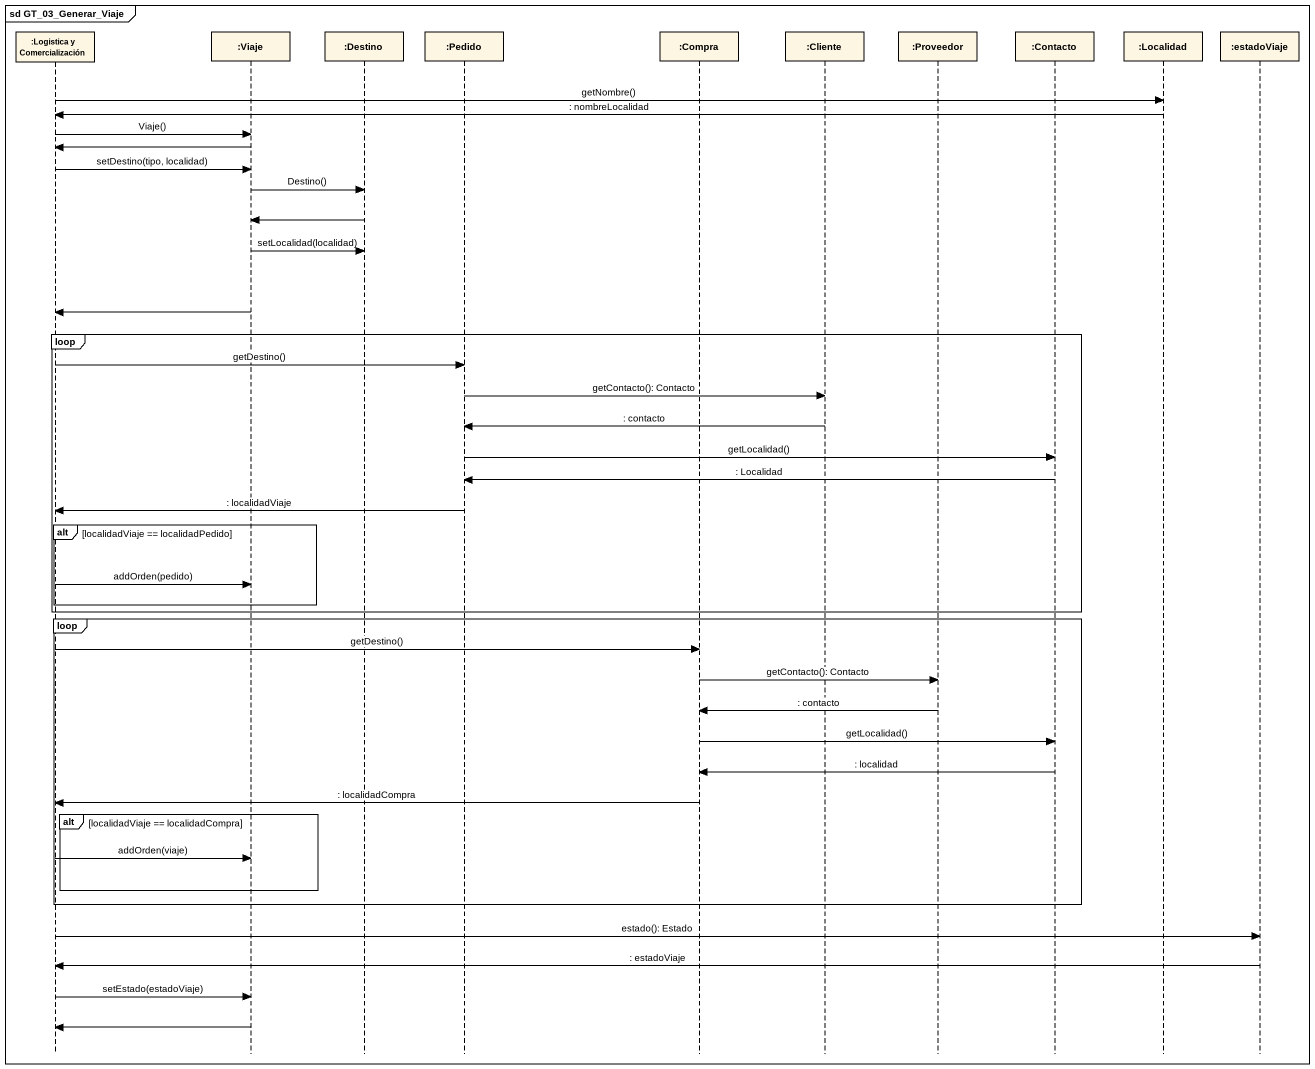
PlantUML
@startuml
mainframe sd GT_03_Generar_Viaje
hide footbox
participant ":Logistica y Comercialización" as Logistica_y_Comercialización
participant ":Viaje" as Viaje
participant ":Destino" as Destino
participant ":Pedido" as Pedido
participant ":Compra" as Compra
participant ":Cliente" as Cliente
participant ":Proveedor" as Proveedor
participant ":Contacto" as Contacto
participant ":Localidad" as Localidad
participant ":estadoViaje" as estadoViaje

Logistica_y_Comercialización -> Localidad : getNombre()
Localidad -> Logistica_y_Comercialización : : nombreLocalidad
Logistica_y_Comercialización -> Viaje : Viaje()
Viaje -> Logistica_y_Comercialización
Logistica_y_Comercialización -> Viaje : setDestino(tipo, localidad)
Viaje -> Destino : Destino()
Destino -> Viaje
Viaje -> Destino : setLocalidad(localidad)
Viaje -> Logistica_y_Comercialización
loop
  Logistica_y_Comercialización -> Pedido : getDestino()
  Pedido -> Cliente : getContacto(): Contacto
  Cliente -> Pedido : : contacto
  Pedido -> Contacto : getLocalidad()
  Contacto -> Pedido : : Localidad
  Pedido -> Logistica_y_Comercialización : : localidadViaje
  alt localidadViaje == localidadPedido
    Logistica_y_Comercialización -> Viaje : addOrden(pedido)
  end
end
loop
  Logistica_y_Comercialización -> Compra : getDestino()
  Compra -> Proveedor : getContacto(): Contacto
  Proveedor -> Compra : : contacto
  Compra -> Contacto : getLocalidad()
  Contacto -> Compra : : localidad
  Compra -> Logistica_y_Comercialización : : localidadCompra
  alt localidadViaje == localidadCompra
    Logistica_y_Comercialización -> Viaje : addOrden(viaje)
  end
end
Logistica_y_Comercialización -> estadoViaje : estado(): Estado
estadoViaje -> Logistica_y_Comercialización : : estadoViaje
Logistica_y_Comercialización -> Viaje : setEstado(estadoViaje)
Viaje -> Logistica_y_Comercialización
@enduml
